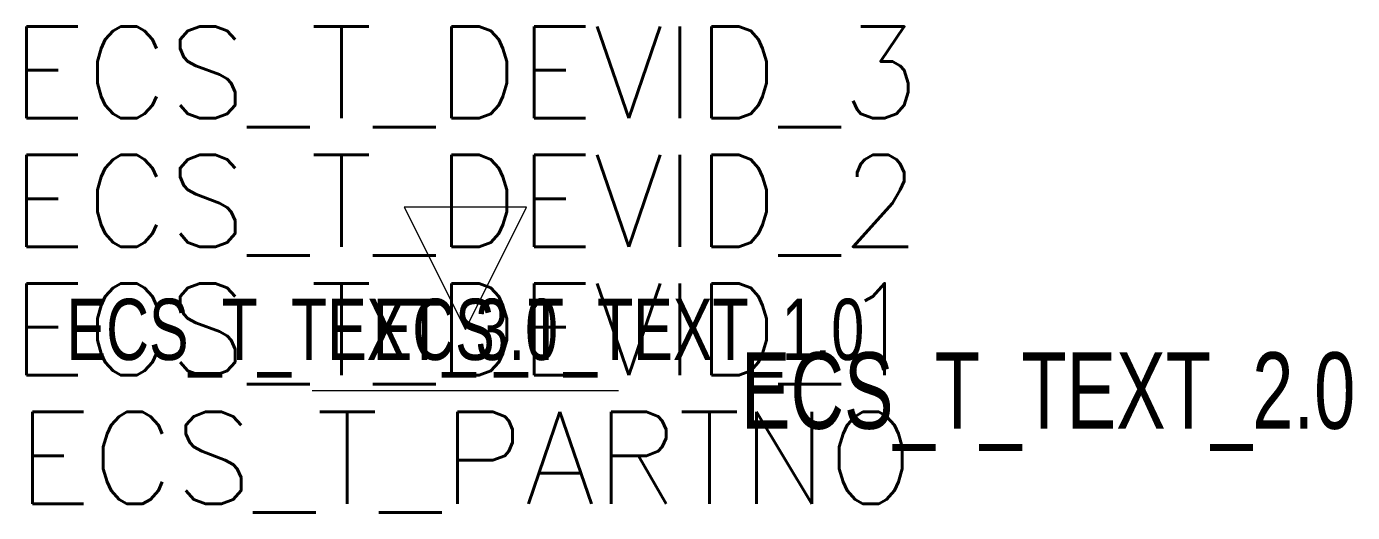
# Model space of a CAD drawing. Extents: x -14.3 to 29, y -6 to 9.9.
import ezdxf
from ezdxf.enums import TextEntityAlignment as Align

# ---------------------------------------------------------------- set-up
doc = ezdxf.new("R2010")
doc.units = 0
doc.header["$LTSCALE"] = 25
for name, color, linetype in [('ECS_LEV_SYM_DEVID', 7, 'CONTINUOUS'), ('ECS_LEV_SYM_GEO_SCM', 7, 'CONTINUOUS'), ('ECS_LEV_SYM_M_PN', 1, 'CONTINUOUS'), ('ECS_LEV_SYM_M_RP', 1, 'CONTINUOUS'), ('ECS_LEV_SYM_TEXT', 7, 'CONTINUOUS')]:
    doc.layers.add(name, color=color, linetype=linetype)
doc.styles.get("Standard").update_dxf_attribs({"font": 'romans.shx'})
doc.styles.add('TXT', font='TXT', dxfattribs={"width": 0.725, "height": 2})

msp = doc.modelspace()

# ---------------------------------------------------------------- linework, layer by layer
at = {"layer": 'ECS_LEV_SYM_GEO_SCM', "color": 0, "linetype": 'Continuous'}
for p, q in [((-5, -2), (5, -2)), ((-5, -2), (-3.5, -2)), ((3.5, -2), (5, -2))]:
    msp.add_line(p, q, dxfattribs=at)
at = {"layer": 'ECS_LEV_SYM_M_RP', "linetype": 'Continuous'}
msp.add_lwpolyline([(0, 0), (2, 4), (-2, 4)], close=True, dxfattribs=at)

# ---------------------------------------------------------------- texts
at = {"layer": 'ECS_LEV_SYM_DEVID', "linetype": 'Continuous'}
for tag, p in [('ECS_T_DEVID_3', (0, 8.4)), ('ECS_T_DEVID_2', (0, 4.2)), ('ECS_T_DEVID_1', (0, 0))]:
    msp.add_attdef(tag, text='', height=3, dxfattribs=at).set_placement(p, align=Align.MIDDLE_CENTER)
at = {"layer": 'ECS_LEV_SYM_M_PN', "linetype": 'Continuous'}
msp.add_attdef('ECS_T_PARTNO', text='', height=3, dxfattribs=at).set_placement((0, -4.2), align=Align.MIDDLE_CENTER)
at = {"layer": 'ECS_LEV_SYM_TEXT', "linetype": 'Continuous', "style": 'TXT', "width": 0.725}
for tag, text, p in [('ECS_T_TEXT_3.0', '!1', (-5, -1)), ('ECS_T_TEXT_1.0', '!2', (5, -1))]:
    msp.add_attdef(tag, text=text, height=2, dxfattribs=at).set_placement(p, align=Align.CENTER)
msp.add_attdef('ECS_T_TEXT_2.0', text='?1', height=2.5, dxfattribs=at).set_placement((9, -2), align=Align.MIDDLE_LEFT)

doc.saveas('drawing.dxf')
